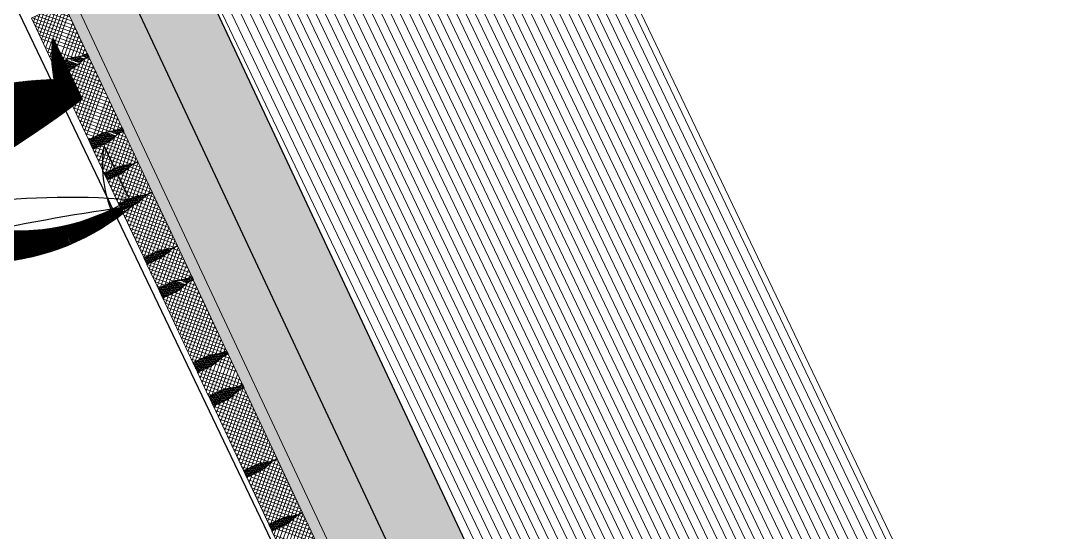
# Model space of a CAD drawing. Header units: metres. Extents: x 679304 to 680626, y 2747329 to 2750056.
# Drawn here: x 679531.399 to 679534.306, y 2747448.567 to 2747450.009 of the extents above; entities that cross this region are included whole.
import ezdxf

# ---------------------------------------------------------------- set-up
doc = ezdxf.new("R2010")
doc.units = ezdxf.units.M
doc.layers.add('-aux', color=50, linetype='Continuous', plot=False)
doc.layers.add('00_Aux', color=5, linetype='Continuous', plot=False)
for name, color, linetype, lineweight in [('02-L-projecció', 6, 'Continuous', 5), ('02-L-seccionat', 4, 'Continuous', 5), ('3-TR Formigó', 252, 'Continuous', 0), ('3-TR terra compactada', 45, 'Continuous', 0), ('3-TR Tot-u', 37, 'Continuous', 0)]:
    doc.layers.add(name, color=color, linetype=linetype, lineweight=lineweight)
doc.layers.add('02-L-SEC-View 1', color=7, linetype='Continuous')
doc.layers.add('3-TR tot_u', color=8, linetype='Continuous', lineweight=5, true_color=0x787878)
doc.layers.add('EIT_3 TR sorra', color=9, linetype='Continuous', true_color=0xd8ceb0)
doc.layers.add('SL_TREE_PROSOPIS_CINERARIA', color=66, linetype='Continuous', true_color=0x5f7f00)
picture_1 = doc.add_image_def('image2.png', size_in_pixel=(716, 586))
pattern_1 = [(45, (-1.259798, 0.009823), (-0.0067351921, 0.0067351921), []), (135, (-1.259798, 0.009823), (-0.0067351921, -0.0067351921), [])]
pattern_2 = [(43.9857993, (11.891755, -101.1359173), (0.00192727513, 0.00660389192), [0.0085328125, -0.0017065625, 0, -0.0017065625])]
pattern_3 = [(45, (-2.950746, 0.023015), (-0.0067351921, 0.0067351921), []), (135, (-2.950746, 0.023015), (-0.0067351921, -0.0067351921), [])]
pattern_4 = [(43.9857993, (11.0618894, -101.1294466), (0.00192727513, 0.00660389192), [0.0085328125, -0.0017065625, 0, -0.0017065625])]
pattern_5 = [(360, (-35.5112037, 7.2378423), (-4e-16, 0.00301625), [])]
pattern_6 = [(0, (-35335.0844, 7618.7814), (0, 3.175), [])]

# ---------------------------------------------------------------- blocks, each defined once
blk = doc.blocks.new('General Section WaterFalls')
at = {"layer": '3-TR Formigó'}
h = blk.add_hatch(dxfattribs=at)
h.set_pattern_fill('ANSI37', color=256, scale=0.003, angle=-18.276, style=0)
h.set_pattern_definition(pattern_3)
edge = h.paths.add_edge_path()
edge.add_line((40.8757, -31.1429), (40.8758, -31.1347))
edge.add_arc((40.8274, -31.1343), 0.0484, -0.4467, 15.5523)
edge.add_line((40.874, -31.1214), (40.8682, -31.1006))
edge.add_arc((40.9233, -31.0853), 0.0571, 179.5532, 195.5523, ccw=False)
edge.add_line((40.8661, -31.0848), (40.8664, -31.0437))
edge.add_line((40.8664, -31.0437), (40.8656, -31.0437))
edge.add_line((40.8656, -31.0437), (40.8657, -31.0428))
edge.add_line((40.8657, -31.0428), (40.7924, -31.0423))
edge.add_line((40.7924, -31.0423), (40.7923, -31.0431))
edge.add_line((40.7923, -31.0431), (40.7916, -31.0431))
edge.add_line((40.7916, -31.0431), (40.7912, -31.0842))
edge.add_arc((40.7341, -31.0838), 0.0571, -16.4458, -0.4467, ccw=False)
edge.add_line((40.7889, -31.1), (40.7828, -31.1207))
edge.add_arc((40.8292, -31.1344), 0.0484, 163.5542, 179.5533)
edge.add_line((40.7808, -31.134), (40.7807, -31.1422))
edge.add_line((40.7807, -31.1422), (40.8757, -31.1429))
h = blk.add_hatch(dxfattribs=at)
h.set_pattern_fill('ANSI37', color=256, scale=0.003, angle=-18.276, style=0)
h.set_pattern_definition(pattern_3)
edge = h.paths.add_edge_path()
edge.add_line((41.0432, -31.1442), (41.0433, -31.136))
edge.add_arc((40.9948, -31.1357), 0.0484, -0.4468, 15.5523)
edge.add_line((41.0415, -31.1227), (41.0357, -31.1019))
edge.add_arc((41.0907, -31.0866), 0.0571, 179.5533, 195.5523, ccw=False)
edge.add_line((41.0336, -31.0861), (41.0339, -31.045))
edge.add_line((41.0339, -31.045), (41.0331, -31.045))
edge.add_line((41.0331, -31.045), (41.0331, -31.0441))
edge.add_line((41.0331, -31.0441), (40.8873, -31.043))
edge.add_line((40.8873, -31.043), (40.8873, -31.0439))
edge.add_line((40.8873, -31.0439), (40.8865, -31.0438))
edge.add_line((40.8865, -31.0438), (40.8862, -31.085))
edge.add_arc((40.829, -31.0845), 0.0571, -16.4458, -0.4467, ccw=False)
edge.add_line((40.8839, -31.1007), (40.8777, -31.1214))
edge.add_arc((40.9242, -31.1351), 0.0484, 163.5542, 179.5532)
edge.add_line((40.8758, -31.1347), (40.8757, -31.1429))
edge.add_line((40.8757, -31.1429), (41.0432, -31.1442))
h = blk.add_hatch(dxfattribs=at)
h.set_pattern_fill('ANSI37', color=256, scale=0.003, angle=-18.276, style=0)
h.set_pattern_definition(pattern_3)
edge = h.paths.add_edge_path()
edge.add_line((41.2644, -31.146), (41.2645, -31.1378))
edge.add_arc((41.2161, -31.1374), 0.0484, -0.4467, 15.5523)
edge.add_line((41.2627, -31.1244), (41.2569, -31.1036))
edge.add_arc((41.312, -31.0883), 0.0571, 179.5533, 195.5523, ccw=False)
edge.add_line((41.2548, -31.0878), (41.2552, -31.0467))
edge.add_line((41.2552, -31.0467), (41.2544, -31.0467))
edge.add_line((41.2544, -31.0467), (41.2544, -31.0459))
edge.add_line((41.2544, -31.0459), (41.0548, -31.0443))
edge.add_line((41.0548, -31.0443), (41.0548, -31.0452))
edge.add_line((41.0548, -31.0452), (41.054, -31.0452))
edge.add_line((41.054, -31.0452), (41.0537, -31.0863))
edge.add_arc((40.9965, -31.0858), 0.0571, -16.4458, -0.4467, ccw=False)
edge.add_line((41.0513, -31.102), (41.0452, -31.1227))
edge.add_arc((41.0917, -31.1364), 0.0484, 163.5542, 179.5533)
edge.add_line((41.0433, -31.136), (41.0432, -31.1442))
edge.add_line((41.0432, -31.1442), (41.2644, -31.146))
h = blk.add_hatch(dxfattribs=at)
h.set_pattern_fill('ANSI37', color=256, scale=0.003, angle=-18.276, style=0)
h.set_pattern_definition(pattern_3)
edge = h.paths.add_edge_path()
edge.add_line((41.3694, -31.1468), (41.3694, -31.1386))
edge.add_arc((41.321, -31.1382), 0.0484, -0.4467, 15.5523)
edge.add_line((41.3677, -31.1252), (41.3619, -31.1044))
edge.add_arc((41.4169, -31.0891), 0.0571, 179.5533, 195.5523, ccw=False)
edge.add_line((41.3598, -31.0887), (41.3601, -31.0475))
edge.add_line((41.3601, -31.0475), (41.3593, -31.0475))
edge.add_line((41.3593, -31.0475), (41.3593, -31.0467))
edge.add_line((41.3593, -31.0467), (41.286, -31.0461))
edge.add_line((41.286, -31.0461), (41.286, -31.047))
edge.add_line((41.286, -31.047), (41.2852, -31.047))
edge.add_line((41.2852, -31.047), (41.2849, -31.0881))
edge.add_arc((41.2278, -31.0876), 0.0571, -16.4458, -0.4467, ccw=False)
edge.add_line((41.2826, -31.1038), (41.2765, -31.1245))
edge.add_arc((41.3229, -31.1382), 0.0484, 163.5542, 179.5533)
edge.add_line((41.2745, -31.1378), (41.2744, -31.146))
edge.add_line((41.2744, -31.146), (41.3694, -31.1468))
h = blk.add_hatch(dxfattribs=at)
h.set_pattern_fill('ANSI37', color=256, scale=0.003, angle=-18.276, style=0)
h.set_pattern_definition(pattern_3)
edge = h.paths.add_edge_path()
edge.add_line((41.6006, -31.1486), (41.6007, -31.1404))
edge.add_arc((41.5523, -31.14), 0.0484, -0.4467, 15.5523)
edge.add_line((41.5989, -31.127), (41.5931, -31.1062))
edge.add_arc((41.6482, -31.0909), 0.0571, 179.5533, 195.5523, ccw=False)
edge.add_line((41.591, -31.0905), (41.5913, -31.0493))
edge.add_line((41.5913, -31.0493), (41.5905, -31.0493))
edge.add_line((41.5905, -31.0493), (41.5906, -31.0485))
edge.add_line((41.5906, -31.0485), (41.391, -31.0469))
edge.add_line((41.391, -31.0469), (41.391, -31.0478))
edge.add_line((41.391, -31.0478), (41.3902, -31.0478))
edge.add_line((41.3902, -31.0478), (41.3899, -31.0889))
edge.add_arc((41.3327, -31.0885), 0.0571, -16.4458, -0.4467, ccw=False)
edge.add_line((41.3875, -31.1046), (41.3814, -31.1253))
edge.add_arc((41.4279, -31.139), 0.0484, 163.5542, 179.5533)
edge.add_line((41.3794, -31.1387), (41.3794, -31.1468))
edge.add_line((41.3794, -31.1468), (41.6006, -31.1486))
h = blk.add_hatch(dxfattribs=at)
h.set_pattern_fill('ANSI37', color=256, scale=0.003, angle=-18.276, style=0)
h.set_pattern_definition(pattern_3)
edge = h.paths.add_edge_path()
edge.add_line((41.7056, -31.1494), (41.7056, -31.1412))
edge.add_arc((41.6572, -31.1408), 0.0484, -0.4467, 15.5523)
edge.add_line((41.7039, -31.1278), (41.6981, -31.1071))
edge.add_arc((41.7531, -31.0917), 0.0571, 179.5532, 195.5523, ccw=False)
edge.add_line((41.696, -31.0913), (41.6963, -31.0502))
edge.add_line((41.6963, -31.0502), (41.6955, -31.0502))
edge.add_line((41.6955, -31.0502), (41.6955, -31.0493))
edge.add_line((41.6955, -31.0493), (41.6222, -31.0487))
edge.add_line((41.6222, -31.0487), (41.6222, -31.0496))
edge.add_line((41.6222, -31.0496), (41.6214, -31.0496))
edge.add_line((41.6214, -31.0496), (41.6211, -31.0907))
edge.add_arc((41.564, -31.0903), 0.0571, -16.4458, -0.4467, ccw=False)
edge.add_line((41.6188, -31.1064), (41.6127, -31.1271))
edge.add_arc((41.6591, -31.1408), 0.0484, 163.5542, 179.5533)
edge.add_line((41.6107, -31.1405), (41.6106, -31.1487))
edge.add_line((41.6106, -31.1487), (41.7056, -31.1494))
h = blk.add_hatch(dxfattribs=at)
h.set_pattern_fill('ANSI37', color=256, scale=0.003, angle=-18.276, style=0)
h.set_pattern_definition(pattern_1)
edge = h.paths.add_edge_path()
edge.add_line((41.8731, -31.1507), (41.8731, -31.1425))
edge.add_arc((41.8247, -31.1421), 0.0484, -0.4468, 15.5523)
edge.add_line((41.8713, -31.1291), (41.8656, -31.1084))
edge.add_arc((41.9206, -31.093), 0.0571, 179.5533, 195.5523, ccw=False)
edge.add_line((41.8635, -31.0926), (41.8638, -31.0515))
edge.add_line((41.8638, -31.0515), (41.863, -31.0515))
edge.add_line((41.863, -31.0515), (41.863, -31.0506))
edge.add_line((41.863, -31.0506), (41.7172, -31.0495))
edge.add_line((41.7172, -31.0495), (41.7172, -31.0503))
edge.add_line((41.7172, -31.0503), (41.7164, -31.0503))
edge.add_line((41.7164, -31.0503), (41.7161, -31.0914))
edge.add_arc((41.6589, -31.091), 0.0571, -16.4458, -0.4467, ccw=False)
edge.add_line((41.7137, -31.1072), (41.7076, -31.1279))
edge.add_arc((41.754, -31.1416), 0.0484, 163.5542, 179.5532)
edge.add_line((41.7056, -31.1412), (41.7056, -31.1494))
edge.add_line((41.7056, -31.1494), (41.8731, -31.1507))
h = blk.add_hatch(dxfattribs=at)
h.set_pattern_fill('ANSI37', color=256, scale=0.003, angle=-18.276, style=0)
h.set_pattern_definition(pattern_1)
edge = h.paths.add_edge_path()
edge.add_line((41.968, -31.1514), (41.9681, -31.1432))
edge.add_arc((41.9197, -31.1429), 0.0484, -0.4467, 15.5523)
edge.add_line((41.9663, -31.1299), (41.9605, -31.1091))
edge.add_arc((42.0156, -31.0938), 0.0571, 179.5533, 195.5523, ccw=False)
edge.add_line((41.9584, -31.0933), (41.9588, -31.0522))
edge.add_line((41.9588, -31.0522), (41.958, -31.0522))
edge.add_line((41.958, -31.0522), (41.958, -31.0514))
edge.add_line((41.958, -31.0514), (41.8847, -31.0508))
edge.add_line((41.8847, -31.0508), (41.8847, -31.0516))
edge.add_line((41.8847, -31.0516), (41.8839, -31.0516))
edge.add_line((41.8839, -31.0516), (41.8835, -31.0928))
edge.add_arc((41.8264, -31.0923), 0.0571, -16.4458, -0.4467, ccw=False)
edge.add_line((41.8812, -31.1085), (41.8751, -31.1292))
edge.add_arc((41.9215, -31.1429), 0.0484, 163.5542, 179.5533)
edge.add_line((41.8731, -31.1425), (41.8731, -31.1507))
edge.add_line((41.8731, -31.1507), (41.968, -31.1514))
h = blk.add_hatch(dxfattribs=at)
h.set_pattern_fill('ANSI37', color=256, scale=0.003, angle=-18.276, style=0)
h.set_pattern_definition(pattern_1)
edge = h.paths.add_edge_path()
edge.add_line((42.063, -31.1522), (42.063, -31.144))
edge.add_arc((42.0146, -31.1436), 0.0484, -0.4467, 15.5523)
edge.add_line((42.0613, -31.1306), (42.0555, -31.1098))
edge.add_arc((42.1105, -31.0945), 0.0571, 179.5533, 195.5523, ccw=False)
edge.add_line((42.0534, -31.0941), (42.0537, -31.0529))
edge.add_line((42.0537, -31.0529), (42.0529, -31.0529))
edge.add_line((42.0529, -31.0529), (42.0529, -31.0521))
edge.add_line((42.0529, -31.0521), (41.9796, -31.0515))
edge.add_line((41.9796, -31.0515), (41.9796, -31.0524))
edge.add_line((41.9796, -31.0524), (41.9788, -31.0524))
edge.add_line((41.9788, -31.0524), (41.9785, -31.0935))
edge.add_arc((41.9214, -31.093), 0.0571, -16.4458, -0.4467, ccw=False)
edge.add_line((41.9762, -31.1092), (41.9701, -31.1299))
edge.add_arc((42.0165, -31.1436), 0.0484, 163.5542, 179.5533)
edge.add_line((41.9681, -31.1432), (41.968, -31.1514))
edge.add_line((41.968, -31.1514), (42.063, -31.1522))
h = blk.add_hatch(dxfattribs=at)
h.set_pattern_fill('ANSI37', color=256, scale=0.003, angle=-18.276, style=0)
h.set_pattern_definition(pattern_1)
edge = h.paths.add_edge_path()
edge.add_line((42.2942, -31.154), (42.2943, -31.1458))
edge.add_arc((42.2459, -31.1454), 0.0484, -0.4467, 15.5523)
edge.add_line((42.2925, -31.1324), (42.2867, -31.1116))
edge.add_arc((42.3418, -31.0963), 0.0571, 179.5533, 195.5523, ccw=False)
edge.add_line((42.2846, -31.0959), (42.2849, -31.0547))
edge.add_line((42.2849, -31.0547), (42.2841, -31.0547))
edge.add_line((42.2841, -31.0547), (42.2842, -31.0539))
edge.add_line((42.2842, -31.0539), (42.0846, -31.0523))
edge.add_line((42.0846, -31.0523), (42.0846, -31.0532))
edge.add_line((42.0846, -31.0532), (42.0838, -31.0532))
edge.add_line((42.0838, -31.0532), (42.0835, -31.0943))
edge.add_arc((42.0263, -31.0939), 0.0571, -16.4458, -0.4467, ccw=False)
edge.add_line((42.0811, -31.11), (42.075, -31.1307))
edge.add_arc((42.1215, -31.1444), 0.0484, 163.5542, 179.5533)
edge.add_line((42.073, -31.1441), (42.073, -31.1523))
edge.add_line((42.073, -31.1523), (42.2942, -31.154))
h = blk.add_hatch(dxfattribs=at)
h.set_pattern_fill('ANSI37', color=256, scale=0.003, angle=-18.276, style=0)
h.set_pattern_definition(pattern_1)
edge = h.paths.add_edge_path()
edge.add_line((42.4717, -31.1554), (42.4718, -31.1472))
edge.add_arc((42.4233, -31.1468), 0.0484, -0.4468, 15.5523)
edge.add_line((42.47, -31.1338), (42.4642, -31.113))
edge.add_arc((42.5193, -31.0977), 0.0571, 179.5533, 195.5523, ccw=False)
edge.add_line((42.4621, -31.0973), (42.4624, -31.0561))
edge.add_line((42.4624, -31.0561), (42.4616, -31.0561))
edge.add_line((42.4616, -31.0561), (42.4616, -31.0553))
edge.add_line((42.4616, -31.0553), (42.3158, -31.0542))
edge.add_line((42.3158, -31.0542), (42.3158, -31.055))
edge.add_line((42.3158, -31.055), (42.315, -31.055))
edge.add_line((42.315, -31.055), (42.3147, -31.0961))
edge.add_arc((42.2575, -31.0957), 0.0571, -16.4458, -0.4467, ccw=False)
edge.add_line((42.3124, -31.1118), (42.3062, -31.1325))
edge.add_arc((42.3527, -31.1462), 0.0484, 163.5542, 179.5532)
edge.add_line((42.3043, -31.1459), (42.3042, -31.1541))
edge.add_line((42.3042, -31.1541), (42.4717, -31.1554))
at = {"layer": '3-TR terra compactada'}
h = blk.add_hatch(dxfattribs=at)
h.set_pattern_fill('LINE', color=256, scale=0.0075)
h.set_pattern_definition([(360, (-1.593222, -1.45), (0, 0.0238125), [])])
edge = h.paths.add_edge_path(flags=16)
edge.add_arc((87.9127, -34.891), 0.03, 0, 360)
h.paths.add_polyline_path([(60.8679, -34.0635), (60.8679, -34.8165), (77.2885, -34.8165), (77.2885, -35.9665), (94.0298, -35.9665), (94.0235, -34.5335), (88.7774, -34.4288), (88.7764, -34.4784), (88.6751, -34.8565), (84.0602, -34.7644), (83.9655, -34.4124), (83.9577, -34.3822), (83.9588, -34.3318), (79.9888, -34.2503), (79.9888, -35.7877), (77.4385, -35.7877), (77.4385, -35.4375), (78.6181, -35.4377), (78.0551, -33.463), (67.1021, -33.3788), (67.0118, -33.1781), (66.851, -33.1769), (63.5673, -33.1513), (63.5673, -34.7034), (61.0171, -34.7034), (61.0171, -34.3534), (62.1077, -34.3534), (61.5858, -32.5095), (50.6816, -32.4257), (50.5911, -32.225), (50.4251, -32.2238), (47.1481, -32.1982), (47.1472, -33.3816), (44.9975, -33.3816), (44.9975, -33.0316), (45.5693, -33.0316), (45.1431, -31.5563), (34.2616, -31.4727), (34.1709, -31.272), (34.0048, -31.2707), (30.7263, -31.2451), (30.7263, -32.3786), (28.5762, -32.3786), (28.5762, -32.0286), (29.1479, -32.0286), (28.7218, -30.5533), (17.8413, -30.4697), (17.6814, -31.5018), (28.2761, -31.5018), (28.2761, -32.6104), (44.4474, -32.6104), (44.4474, -34.0635)])
at = {"layer": '3-TR Tot-u'}
h = blk.add_hatch(dxfattribs=at)
h.set_pattern_fill('EARTH', color=256, scale=0.005, angle=-84.0741)
h.set_pattern_definition([(275.92585, (44.295883, -32.63154), (0.03485825, -0.02830243), [0.03175, -0.03175]), (275.92585, (44.307726, -32.630312), (0.03485825, -0.02830243), [0.03175, -0.03175]), (275.92585, (44.319568, -32.629083), (0.03485825, -0.02830243), [0.03175, -0.03175]), (5.92585, (44.323925, -32.63262), (0.02830243, 0.03485825), [0.03175, -0.03175]), (5.92585, (44.325155, -32.644464), (0.02830243, 0.03485825), [0.03175, -0.03175]), (5.92585, (44.326384, -32.656306), (0.02830243, 0.03485825), [0.03175, -0.03175])])
h.paths.add_polyline_path([(34.2626, -31.4727), (45.1431, -31.5563), (45.2267, -31.8516), (45.9975, -31.8516), (45.9975, -31.5628), (45.3729, -31.558), (45.3181, -31.3576), (34.1709, -31.272)])
at = {"layer": '3-TR tot_u'}
h = blk.add_hatch(dxfattribs=at)
h.set_pattern_fill('AR-CONC', color=256, scale=0.00025, angle=90.2768)
h.set_pattern_definition([(158.55282, (-6e-06, -0.10284), (-0.01071414, 0.044447035), [0.0047625, -0.0523875]), (103.55282, (-6e-06, -0.10284), (-0.04247851, -0.023550522), [0.00381, -0.041910146]), (209.00427, (-0.0009, -0.099137), (-0.05319265, 0.020896514), [0.004047502, -0.04452256]), (154.73702, (-0.012046, -0.10688), (-0.01159855, 0.06759206), [0.00714375, -0.07858125]), (205.18838, (-0.01301, -0.10125), (-0.07752613, 0.036585164), [0.00607126, -0.0667839]), (99.73697, (-0.012046, -0.10688), (-0.07752613, 0.036585164), [0.00571499, -0.06286493]), (129.55282, (-0.011056, -0.09985), (0.012177515, 0.04406843), [0.0047625, -0.0523875]), (74.55282, (-0.011056, -0.09985), (-0.048569986, -3.622e-06), [0.00381, -0.04191]), (180.00427, (-0.01004, -0.09618), (-0.03639247, 0.044064808), [0.004047502, -0.044522484]), (146.052823, (-6e-06, -0.102841), (-0.0202858755, -0.005993883), [0, -0.041402, 0, -0.042545, 0, -0.04206875]), (116.052823, (-6e-06, -0.10284), (-0.029058716, 0.007867939), [0, -0.024257, 0, -0.0404495, 0, -0.01603375]), (76.052823, (0.0045, -0.116266), (-0.0094277577, 0.0325917035), [0, -0.015875, 0, -0.04953, 0, -0.0657225]), (66.052823, (0.00652, -0.122286), (-0.017809166, 0.03308521), [0, -0.0206375, 0, -0.032893, 0, -0.0466725])])
h.paths.add_polyline_path([(45.3181, -31.3576), (45.4956, -31.209), (34.1031, -31.1214), (34.1709, -31.272)])
at = {"layer": 'EIT_3 TR sorra'}
h = blk.add_hatch(dxfattribs=at)
h.set_pattern_fill('ANSI36', color=256, scale=0.001075, angle=-1.0142, style=0, double=1)
h.set_pattern_definition(pattern_4)
edge = h.paths.add_edge_path()
edge.add_line((40.8757, -31.1429), (40.8758, -31.1347))
edge.add_arc((40.8274, -31.1344), 0.0484, -0.4467, 15.5523)
edge.add_line((40.874, -31.1214), (40.8682, -31.1006))
edge.add_arc((40.9233, -31.0853), 0.0571, 179.5532, 195.5523, ccw=False)
edge.add_line((40.8661, -31.0848), (40.8664, -31.0437))
edge.add_line((40.8664, -31.0437), (40.8865, -31.0438))
edge.add_line((40.8865, -31.0438), (40.8862, -31.085))
edge.add_arc((40.829, -31.0845), 0.0571, -16.4458, -0.4467, ccw=False)
edge.add_line((40.8839, -31.1007), (40.8777, -31.1214))
edge.add_arc((40.9242, -31.1351), 0.0484, 163.5542, 179.5532)
edge.add_line((40.8758, -31.1347), (40.8757, -31.1429))
h = blk.add_hatch(dxfattribs=at)
h.set_pattern_fill('ANSI36', color=256, scale=0.001075, angle=-1.0142, style=0, double=1)
h.set_pattern_definition(pattern_4)
edge = h.paths.add_edge_path()
edge.add_line((41.0432, -31.1442), (41.0433, -31.136))
edge.add_arc((40.9948, -31.1357), 0.0484, -0.4467, 15.5523)
edge.add_line((41.0415, -31.1227), (41.0357, -31.1019))
edge.add_arc((41.0907, -31.0866), 0.0571, 179.5533, 195.5523, ccw=False)
edge.add_line((41.0336, -31.0861), (41.0339, -31.045))
edge.add_line((41.0339, -31.045), (41.054, -31.0452))
edge.add_line((41.054, -31.0452), (41.0537, -31.0863))
edge.add_arc((40.9965, -31.0858), 0.0571, -16.4458, -0.4467, ccw=False)
edge.add_line((41.0513, -31.102), (41.0452, -31.1227))
edge.add_arc((41.0917, -31.1364), 0.0484, 163.5542, 179.5532)
edge.add_line((41.0433, -31.136), (41.0432, -31.1442))
h = blk.add_hatch(dxfattribs=at)
h.set_pattern_fill('ANSI36', color=256, scale=0.001075, angle=-1.0142, style=0, double=1)
h.set_pattern_definition([(43.9857993, (11.5555654, -101.133296), (0.00192727513, 0.00660389192), [0.0085328125, -0.0017065625, 0, -0.0017065625])])
edge = h.paths.add_edge_path()
edge.add_line((41.2744, -31.146), (41.2644, -31.146))
edge.add_line((41.2644, -31.146), (41.2645, -31.1378))
edge.add_arc((41.2161, -31.1374), 0.0484, -0.4468, 15.5523)
edge.add_line((41.2627, -31.1244), (41.2569, -31.1036))
edge.add_arc((41.312, -31.0883), 0.0571, 179.5533, 195.5523, ccw=False)
edge.add_line((41.2548, -31.0878), (41.2552, -31.0467))
edge.add_line((41.2552, -31.0467), (41.2852, -31.047))
edge.add_line((41.2852, -31.047), (41.2849, -31.0881))
edge.add_arc((41.2278, -31.0876), 0.0571, -16.4458, -0.4467, ccw=False)
edge.add_line((41.2826, -31.1038), (41.2765, -31.1245))
edge.add_arc((41.3229, -31.1382), 0.0484, 163.5542, 179.5533)
edge.add_line((41.2745, -31.1378), (41.2744, -31.146))
edge.add_line((41.2744, -31.146), (41.2644, -31.146))
h = blk.add_hatch(dxfattribs=at)
h.set_pattern_fill('ANSI36', color=256, scale=0.001075, angle=-1.0142, style=0, double=1)
h.set_pattern_definition([(43.9857993, (11.6605253, -101.1341143), (0.00192727513, 0.00660389192), [0.0085328125, -0.0017065625, 0, -0.0017065625])])
edge = h.paths.add_edge_path()
edge.add_line((41.3794, -31.1469), (41.3694, -31.1468))
edge.add_line((41.3694, -31.1468), (41.3694, -31.1386))
edge.add_arc((41.321, -31.1382), 0.0484, -0.4468, 15.5523)
edge.add_line((41.3677, -31.1252), (41.3619, -31.1044))
edge.add_arc((41.4169, -31.0891), 0.0571, 179.5533, 195.5523, ccw=False)
edge.add_line((41.3598, -31.0887), (41.3601, -31.0475))
edge.add_line((41.3601, -31.0475), (41.3902, -31.0478))
edge.add_line((41.3902, -31.0478), (41.3899, -31.0889))
edge.add_arc((41.3327, -31.0885), 0.0571, -16.4458, -0.4467, ccw=False)
edge.add_line((41.3875, -31.1046), (41.3814, -31.1253))
edge.add_arc((41.4279, -31.139), 0.0484, 163.5542, 179.5533)
edge.add_line((41.3794, -31.1387), (41.3794, -31.1469))
edge.add_line((41.3794, -31.1469), (41.3694, -31.1468))
h = blk.add_hatch(dxfattribs=at)
h.set_pattern_fill('ANSI36', color=256, scale=0.001075, angle=-1.0142, style=0, double=1)
h.set_pattern_definition(pattern_2)
edge = h.paths.add_edge_path()
edge.add_line((41.6106, -31.1487), (41.6006, -31.1486))
edge.add_line((41.6006, -31.1486), (41.6007, -31.1404))
edge.add_arc((41.5523, -31.14), 0.0484, -0.4468, 15.5523)
edge.add_line((41.5989, -31.127), (41.5931, -31.1062))
edge.add_arc((41.6482, -31.0909), 0.0571, 179.5533, 195.5523, ccw=False)
edge.add_line((41.591, -31.0905), (41.5913, -31.0493))
edge.add_line((41.5913, -31.0493), (41.6214, -31.0496))
edge.add_line((41.6214, -31.0496), (41.6211, -31.0907))
edge.add_arc((41.564, -31.0903), 0.0571, -16.4458, -0.4467, ccw=False)
edge.add_line((41.6188, -31.1064), (41.6127, -31.1271))
edge.add_arc((41.6591, -31.1408), 0.0484, 163.5542, 179.5533)
edge.add_line((41.6107, -31.1405), (41.6106, -31.1487))
edge.add_line((41.6106, -31.1487), (41.6006, -31.1486))
h = blk.add_hatch(dxfattribs=at)
h.set_pattern_fill('ANSI36', color=256, scale=0.001075, angle=-1.0142, style=0, double=1)
h.set_pattern_definition(pattern_2)
edge = h.paths.add_edge_path()
edge.add_line((41.7056, -31.1494), (41.7056, -31.1412))
edge.add_arc((41.6572, -31.1408), 0.0484, -0.4467, 15.5523)
edge.add_line((41.7039, -31.1278), (41.6981, -31.1071))
edge.add_arc((41.7531, -31.0917), 0.0571, 179.5532, 195.5523, ccw=False)
edge.add_line((41.696, -31.0913), (41.6963, -31.0502))
edge.add_line((41.6963, -31.0502), (41.7164, -31.0503))
edge.add_line((41.7164, -31.0503), (41.7161, -31.0914))
edge.add_arc((41.6589, -31.091), 0.0571, -16.4458, -0.4467, ccw=False)
edge.add_line((41.7137, -31.1072), (41.7076, -31.1279))
edge.add_arc((41.754, -31.1416), 0.0484, 163.5542, 179.5532)
edge.add_line((41.7056, -31.1412), (41.7056, -31.1494))
h = blk.add_hatch(dxfattribs=at)
h.set_pattern_fill('ANSI36', color=256, scale=0.001075, angle=-1.0142, style=0, double=1)
h.set_pattern_definition([(43.9857993, (11.891755, -101.135921), (0.00192727513, 0.00660389192), [0.0085328125, -0.0017065625, 0, -0.0017065625])])
edge = h.paths.add_edge_path()
edge.add_line((41.8731, -31.1507), (41.8731, -31.1425))
edge.add_arc((41.8247, -31.1421), 0.0484, -0.4467, 15.5523)
edge.add_line((41.8713, -31.1291), (41.8656, -31.1084))
edge.add_arc((41.9206, -31.093), 0.0571, 179.5533, 195.5523, ccw=False)
edge.add_line((41.8635, -31.0926), (41.8638, -31.0515))
edge.add_line((41.8638, -31.0515), (41.8839, -31.0516))
edge.add_line((41.8839, -31.0516), (41.8835, -31.0928))
edge.add_arc((41.8264, -31.0923), 0.0571, -16.4458, -0.4467, ccw=False)
edge.add_line((41.8812, -31.1085), (41.8751, -31.1292))
edge.add_arc((41.9215, -31.1429), 0.0484, 163.5542, 179.5532)
edge.add_line((41.8731, -31.1425), (41.8731, -31.1507))
h = blk.add_hatch(dxfattribs=at)
h.set_pattern_fill('ANSI36', color=256, scale=0.001075, angle=-1.0142, style=0, double=1)
h.set_pattern_definition([(43.9857993, (12.1542012, -101.1379707), (0.00192727513, 0.00660389192), [0.0085328125, -0.0017065625, 0, -0.0017065625])])
edge = h.paths.add_edge_path()
edge.add_line((41.968, -31.1514), (41.9681, -31.1433))
edge.add_arc((41.9197, -31.1429), 0.0484, -0.4467, 15.5523)
edge.add_line((41.9663, -31.1299), (41.9605, -31.1091))
edge.add_arc((42.0156, -31.0938), 0.0571, 179.5532, 195.5523, ccw=False)
edge.add_line((41.9584, -31.0933), (41.9588, -31.0522))
edge.add_line((41.9588, -31.0522), (41.9788, -31.0524))
edge.add_line((41.9788, -31.0524), (41.9785, -31.0935))
edge.add_arc((41.9214, -31.0931), 0.0571, -16.4458, -0.4467, ccw=False)
edge.add_line((41.9762, -31.1092), (41.9701, -31.1299))
edge.add_arc((42.0165, -31.1436), 0.0484, 163.5542, 179.5532)
edge.add_line((41.9681, -31.1433), (41.968, -31.1514))
h = blk.add_hatch(dxfattribs=at)
h.set_pattern_fill('ANSI36', color=256, scale=0.001075, angle=-1.0142, style=0, double=1)
h.set_pattern_definition([(43.9857993, (12.3541213, -101.1395225), (0.00192727513, 0.00660389192), [0.0085328125, -0.0017065625, 0, -0.0017065625])])
edge = h.paths.add_edge_path()
edge.add_line((42.073, -31.1523), (42.063, -31.1522))
edge.add_line((42.063, -31.1522), (42.063, -31.144))
edge.add_arc((42.0146, -31.1436), 0.0484, -0.4468, 15.5523)
edge.add_line((42.0613, -31.1306), (42.0555, -31.1098))
edge.add_arc((42.1105, -31.0945), 0.0571, 179.5533, 195.5523, ccw=False)
edge.add_line((42.0534, -31.0941), (42.0537, -31.0529))
edge.add_line((42.0537, -31.0529), (42.0838, -31.0532))
edge.add_line((42.0838, -31.0532), (42.0835, -31.0943))
edge.add_arc((42.0263, -31.0939), 0.0571, -16.4458, -0.4467, ccw=False)
edge.add_line((42.0811, -31.11), (42.075, -31.1307))
edge.add_arc((42.1215, -31.1444), 0.0484, 163.5542, 179.5533)
edge.add_line((42.073, -31.1441), (42.073, -31.1523))
edge.add_line((42.073, -31.1523), (42.063, -31.1522))
h = blk.add_hatch(dxfattribs=at)
h.set_pattern_fill('ANSI36', color=256, scale=0.001075, angle=-1.0142, style=0, double=1)
h.set_pattern_definition([(43.9857993, (12.585351, -101.1413255), (0.00192727513, 0.00660389192), [0.0085328125, -0.0017065625, 0, -0.0017065625])])
edge = h.paths.add_edge_path()
edge.add_line((42.3042, -31.1541), (42.2942, -31.154))
edge.add_line((42.2942, -31.154), (42.2943, -31.1458))
edge.add_arc((42.2459, -31.1454), 0.0484, -0.4468, 15.5523)
edge.add_line((42.2925, -31.1324), (42.2867, -31.1116))
edge.add_arc((42.3418, -31.0963), 0.0571, 179.5533, 195.5523, ccw=False)
edge.add_line((42.2846, -31.0959), (42.2849, -31.0547))
edge.add_line((42.2849, -31.0547), (42.315, -31.055))
edge.add_line((42.315, -31.055), (42.3147, -31.0961))
edge.add_arc((42.2575, -31.0957), 0.0571, -16.4458, -0.4467, ccw=False)
edge.add_line((42.3124, -31.1118), (42.3062, -31.1325))
edge.add_arc((42.3527, -31.1462), 0.0484, 163.5542, 179.5533)
edge.add_line((42.3043, -31.1459), (42.3042, -31.1541))
edge.add_line((42.3042, -31.1541), (42.2942, -31.154))
h = blk.add_hatch(dxfattribs=at)
h.set_pattern_fill('ANSI36', color=256, scale=0.001075, angle=-1.0142, style=0, double=1)
h.set_pattern_definition([(62.2618419, (68.0775223, 216.8941087), (-0.000240893414, 0.00687515442), [0.0085328125, -0.0017065625, 0, -0.0017065625])])
h.paths.add_polyline_path([(34.1025, -31.1214), (45.4956, -31.209), (45.4958, -31.179), (34.1025, -31.0902)])
at = {"layer": '-aux'}
for points in [[(40.8757, -31.1429), (40.8757, -31.1429), (40.8758, -31.1347, 0.069923), (40.874, -31.1214), (40.8682, -31.1006, -0.069923), (40.8661, -31.0848), (40.8664, -31.0437), (40.8865, -31.0438), (40.8862, -31.085, -0.069923), (40.8839, -31.1007), (40.8777, -31.1214, 0.069923), (40.8758, -31.1347), (40.8757, -31.1429), (40.8757, -31.1429)], [(41.0432, -31.1442), (41.0432, -31.1442), (41.0433, -31.136, 0.069923), (41.0415, -31.1227), (41.0357, -31.1019, -0.069923), (41.0336, -31.0861), (41.0339, -31.045), (41.054, -31.0452), (41.0537, -31.0863, -0.069923), (41.0513, -31.102), (41.0452, -31.1227, 0.069923), (41.0433, -31.136), (41.0432, -31.1442), (41.0432, -31.1442)], [(41.2744, -31.146), (41.2644, -31.146), (41.2645, -31.1378, 0.069923), (41.2627, -31.1244), (41.2569, -31.1036, -0.069923), (41.2548, -31.0878), (41.2552, -31.0467), (41.2852, -31.047), (41.2849, -31.0881, -0.069923), (41.2826, -31.1038), (41.2765, -31.1245, 0.069923), (41.2745, -31.1378), (41.2744, -31.146), (41.2644, -31.146)], [(41.3794, -31.1469), (41.3694, -31.1468), (41.3694, -31.1386, 0.069923), (41.3677, -31.1252), (41.3619, -31.1044, -0.069923), (41.3598, -31.0887), (41.3601, -31.0475), (41.3902, -31.0478), (41.3899, -31.0889, -0.069923), (41.3875, -31.1046), (41.3814, -31.1253, 0.069923), (41.3794, -31.1387), (41.3794, -31.1469), (41.3694, -31.1468)], [(41.6106, -31.1487), (41.6006, -31.1486), (41.6007, -31.1404, 0.069923), (41.5989, -31.127), (41.5931, -31.1062, -0.069923), (41.591, -31.0905), (41.5913, -31.0493), (41.6214, -31.0496), (41.6211, -31.0907, -0.069923), (41.6188, -31.1064), (41.6127, -31.1271, 0.069923), (41.6107, -31.1405), (41.6106, -31.1487), (41.6006, -31.1486)], [(41.7056, -31.1494), (41.7056, -31.1494), (41.7056, -31.1412, 0.069923), (41.7039, -31.1278), (41.6981, -31.1071, -0.069923), (41.696, -31.0913), (41.6963, -31.0502), (41.7164, -31.0503), (41.7161, -31.0914, -0.069923), (41.7137, -31.1072), (41.7076, -31.1279, 0.069923), (41.7056, -31.1412), (41.7056, -31.1494), (41.7056, -31.1494)], [(41.8731, -31.1507), (41.8731, -31.1507), (41.8731, -31.1425, 0.069923), (41.8713, -31.1291), (41.8656, -31.1084, -0.069923), (41.8635, -31.0926), (41.8638, -31.0515), (41.8839, -31.0516), (41.8835, -31.0928, -0.069923), (41.8812, -31.1085), (41.8751, -31.1292, 0.069923), (41.8731, -31.1425), (41.8731, -31.1507), (41.8731, -31.1507)], [(41.968, -31.1514), (41.968, -31.1514), (41.9681, -31.1433, 0.069923), (41.9663, -31.1299), (41.9605, -31.1091, -0.069923), (41.9584, -31.0933), (41.9588, -31.0522), (41.9788, -31.0524), (41.9785, -31.0935, -0.069923), (41.9762, -31.1092), (41.9701, -31.1299, 0.069923), (41.9681, -31.1433), (41.968, -31.1514), (41.968, -31.1514)], [(42.073, -31.1523), (42.063, -31.1522), (42.063, -31.144, 0.069923), (42.0613, -31.1306), (42.0555, -31.1098, -0.069923), (42.0534, -31.0941), (42.0537, -31.0529), (42.0838, -31.0532), (42.0835, -31.0943, -0.069923), (42.0811, -31.11), (42.075, -31.1307, 0.069923), (42.073, -31.1441), (42.073, -31.1523), (42.063, -31.1522)], [(42.3042, -31.1541), (42.2942, -31.154), (42.2943, -31.1458, 0.069923), (42.2925, -31.1324), (42.2867, -31.1116, -0.069923), (42.2846, -31.0959), (42.2849, -31.0547), (42.315, -31.055), (42.3147, -31.0961, -0.069923), (42.3124, -31.1118), (42.3062, -31.1325, 0.069923), (42.3043, -31.1459), (42.3042, -31.1541), (42.2942, -31.154)]]:
    blk.add_lwpolyline(points, format="xyb", dxfattribs=at)
at = {"layer": '00_Aux'}
blk.add_lwpolyline([(34.2626, -31.4727), (45.1431, -31.5563), (45.2267, -31.8516), (45.9975, -31.8516), (45.9975, -31.5628), (45.3729, -31.558), (45.3181, -31.3576), (34.1709, -31.272)], close=True, dxfattribs=at)
at = {"layer": '02-L-projecció'}
for points in [[(77.2885, -34.8165), (60.8679, -34.8165), (60.8679, -34.0635), (44.4474, -34.0635), (44.4474, -32.6104), (28.2761, -32.6104)], [(30.7263, -31.2451), (34.0048, -31.2707), (34.1709, -31.272), (34.2616, -31.4727), (45.1431, -31.5563), (45.5693, -33.0316), (44.9975, -33.0316), (44.9975, -33.3816), (47.1472, -33.3816), (47.1481, -32.1982), (50.4251, -32.2238), (50.5911, -32.225), (50.6816, -32.4257), (61.5858, -32.5095), (62.1077, -34.3534), (61.0171, -34.3534), (61.0171, -34.7034), (63.5673, -34.7034), (63.5673, -33.1513), (66.851, -33.1769)], [(34.1025, -31.1214), (45.4956, -31.209)], [(30.7263, -31.2455), (45.4944, -31.359)], [(34.2626, -31.4727), (45.1431, -31.5563)]]:
    blk.add_lwpolyline(points, dxfattribs=at)
at = {"layer": '02-L-seccionat'}
for points in [[(40.8757, -31.1429), (40.8758, -31.1347, 0.069923), (40.874, -31.1214), (40.8682, -31.1006, -0.069923), (40.8661, -31.0848), (40.8664, -31.0437), (40.8656, -31.0437), (40.8657, -31.0428), (40.7924, -31.0423), (40.7923, -31.0431), (40.7916, -31.0431), (40.7912, -31.0842, -0.069923), (40.7889, -31.1), (40.7828, -31.1207, 0.069923), (40.7808, -31.134), (40.7807, -31.1422)], [(41.0432, -31.1442), (41.0433, -31.136, 0.069923), (41.0415, -31.1227), (41.0357, -31.1019, -0.069923), (41.0336, -31.0861), (41.0339, -31.045), (41.0331, -31.045), (41.0331, -31.0441), (40.8873, -31.043), (40.8873, -31.0439), (40.8865, -31.0438), (40.8862, -31.085, -0.069923), (40.8839, -31.1007), (40.8777, -31.1214, 0.069923), (40.8758, -31.1347), (40.8757, -31.1429)], [(41.2644, -31.146), (41.2645, -31.1378, 0.069923), (41.2627, -31.1244), (41.2569, -31.1036, -0.069923), (41.2548, -31.0878), (41.2552, -31.0467), (41.2544, -31.0467), (41.2544, -31.0459), (41.0548, -31.0443), (41.0548, -31.0452), (41.054, -31.0452), (41.0537, -31.0863, -0.069923), (41.0513, -31.102), (41.0452, -31.1227, 0.069923), (41.0433, -31.136), (41.0432, -31.1442)], [(41.3694, -31.1468), (41.3694, -31.1386, 0.069923), (41.3677, -31.1252), (41.3619, -31.1044, -0.069923), (41.3598, -31.0887), (41.3601, -31.0475), (41.3593, -31.0475), (41.3593, -31.0467), (41.286, -31.0461), (41.286, -31.047), (41.2852, -31.047), (41.2849, -31.0881, -0.069923), (41.2826, -31.1038), (41.2765, -31.1245, 0.069923), (41.2745, -31.1378), (41.2744, -31.146)], [(41.6006, -31.1486), (41.6007, -31.1404, 0.069923), (41.5989, -31.127), (41.5931, -31.1062, -0.069923), (41.591, -31.0905), (41.5913, -31.0493), (41.5905, -31.0493), (41.5906, -31.0485), (41.391, -31.0469), (41.391, -31.0478), (41.3902, -31.0478), (41.3899, -31.0889, -0.069923), (41.3875, -31.1046), (41.3814, -31.1253, 0.069923), (41.3794, -31.1387), (41.3794, -31.1468)], [(41.7056, -31.1494), (41.7056, -31.1412, 0.069923), (41.7039, -31.1278), (41.6981, -31.1071, -0.069923), (41.696, -31.0913), (41.6963, -31.0502), (41.6955, -31.0502), (41.6955, -31.0493), (41.6222, -31.0487), (41.6222, -31.0496), (41.6214, -31.0496), (41.6211, -31.0907, -0.069923), (41.6188, -31.1064), (41.6127, -31.1271, 0.069923), (41.6107, -31.1405), (41.6106, -31.1487)], [(41.8731, -31.1507), (41.8731, -31.1425, 0.069923), (41.8713, -31.1291), (41.8656, -31.1084, -0.069923), (41.8635, -31.0926), (41.8638, -31.0515), (41.863, -31.0515), (41.863, -31.0506), (41.7172, -31.0495), (41.7172, -31.0503), (41.7164, -31.0503), (41.7161, -31.0914, -0.069923), (41.7137, -31.1072), (41.7076, -31.1279, 0.069923), (41.7056, -31.1412), (41.7056, -31.1494)], [(41.968, -31.1514), (41.9681, -31.1432, 0.069923), (41.9663, -31.1299), (41.9605, -31.1091, -0.069923), (41.9584, -31.0933), (41.9588, -31.0522), (41.958, -31.0522), (41.958, -31.0514), (41.8847, -31.0508), (41.8847, -31.0516), (41.8839, -31.0516), (41.8835, -31.0928, -0.069923), (41.8812, -31.1085), (41.8751, -31.1292, 0.069923), (41.8731, -31.1425), (41.8731, -31.1507)], [(42.063, -31.1522), (42.063, -31.144, 0.069923), (42.0613, -31.1306), (42.0555, -31.1098, -0.069923), (42.0534, -31.0941), (42.0537, -31.0529), (42.0529, -31.0529), (42.0529, -31.0521), (41.9796, -31.0515), (41.9796, -31.0524), (41.9788, -31.0524), (41.9785, -31.0935, -0.069923), (41.9762, -31.1092), (41.9701, -31.1299, 0.069923), (41.9681, -31.1432), (41.968, -31.1514)], [(42.2942, -31.154), (42.2943, -31.1458, 0.069923), (42.2925, -31.1324), (42.2867, -31.1116, -0.069923), (42.2846, -31.0959), (42.2849, -31.0547), (42.2841, -31.0547), (42.2842, -31.0539), (42.0846, -31.0523), (42.0846, -31.0532), (42.0838, -31.0532), (42.0835, -31.0943, -0.069923), (42.0811, -31.11), (42.075, -31.1307, 0.069923), (42.073, -31.1441), (42.073, -31.1523)], [(42.4717, -31.1554), (42.4718, -31.1472, 0.069923), (42.47, -31.1338), (42.4642, -31.113, -0.069923), (42.4621, -31.0973), (42.4624, -31.0561), (42.4616, -31.0561), (42.4616, -31.0553), (42.3158, -31.0542), (42.3158, -31.055), (42.315, -31.055), (42.3147, -31.0961, -0.069923), (42.3124, -31.1118), (42.3062, -31.1325, 0.069923), (42.3043, -31.1459), (42.3042, -31.1541)]]:
    blk.add_lwpolyline(points, format="xyb", close=True, dxfattribs=at)
blk = doc.blocks.new('prospopis cineraria')
image = blk.add_image(picture_1, insert=(-4.0001, 0), size_in_units=(7.4106, 6.0651))
image.dxf.flags = 15
blk = doc.blocks.new('p3')
h = blk.add_hatch()
h.set_pattern_fill('LINE', color=251, scale=0.0007695)
h.set_pattern_definition([(360, (-2752.7266428, -1170.5940147), (-3e-16, 0.0024431625), [])])
edge = h.paths.add_edge_path()
edge.add_ellipse((0.1515, 1.5084), major_axis=(-0.0059, 0.1153), ratio=0.525031, start_angle=16.3114, end_angle=159.0495)
edge.add_line((0.1213, 1.4134), (0.1219, 1.3854))
edge.add_arc((7.0053, 3.0887), 7.091, -166.10111, -164.61236)
edge.add_arc((37.1965, 1.3127), 37.0282, -179.83667, -178.89567)
edge.add_arc((-1.3614, 0.6098), 1.5366, -8.1966, -0.4033, ccw=False)
edge.add_arc((-0.9241, 0.4883), 1.0881, -23.9312, -5.1417, ccw=False)
edge.add_arc((-0.0331, -0.3287), 0.3896, 57.5278, 74.594, ccw=False)
edge.add_line((0.1761, 0), (-0.0138, 0))
edge.add_arc((2.9664, 0.6063), 3.0413, -194.8006, -168.5014, ccw=False)
edge.add_arc((0.1865, 1.4674), 0.1812, -215.0152, -152.3128, ccw=False)
edge.add_arc((0.089, 1.5645), 0.0514, 57.1372, 172.3668, ccw=False)
h = blk.add_hatch()
h.set_pattern_fill('LINE', color=253, scale=0.00095)
h.set_pattern_definition(pattern_5)
edge = h.paths.add_edge_path()
edge.add_ellipse((0.1087, 1.5125), major_axis=(-0.0113, 0.0991), ratio=0.550603, start_angle=-55.4356, end_angle=180.346, ccw=False)
edge.add_line((0.1557, 1.5535), (0.1197, 1.5328))
edge.add_line((0.1197, 1.5328), (0.1622, 1.5264))
edge.add_ellipse((0.1087, 1.5125), major_axis=(-0.0113, 0.0991), ratio=0.550603, start_angle=180.3484, end_angle=278.0899, ccw=False)
edge.add_ellipse((0.1087, 1.5125), major_axis=(-0.0113, 0.0991), ratio=0.550603, start_angle=180.346, end_angle=180.3484, ccw=False)
h = blk.add_hatch()
h.set_pattern_fill('LINE', color=251, scale=0.00095)
h.set_pattern_definition(pattern_5)
edge = h.paths.add_edge_path()
edge.add_ellipse((0.1087, 1.5125), major_axis=(-0.0113, 0.0991), ratio=0.550603, start_angle=180.3484, end_angle=278.0899, ccw=False)
edge.add_arc((6.4014, 1.6844), 6.2866, -177.52967, -173.02397)
edge.add_arc((-2.4664, 0.9086), 2.6278, -11.0766, 0.2665, ccw=False)
edge.add_arc((-5.4546, 1.7361), 5.7242, -13.8731, -13.4596, ccw=False)
edge.add_arc((-5.4546, 1.7361), 5.7242, -17.1472, -13.8731, ccw=False)
edge.add_arc((-5.4546, 1.7361), 5.7242, -17.363, -17.1472, ccw=False)
edge.add_line((0.0088, 0.0279), (-0.0069, 0.0279))
edge.add_arc((1.4511, 0.4586), 1.5202, -178.043, -163.5404, ccw=False)
edge.add_arc((1.4814, 0.5757), 1.5589, -183.8632, -173.7772, ccw=False)
edge.add_arc((-8.2751, 1.2111), 8.2183, -3.70037, -2.4592)
edge.add_arc((4.584, 0.3167), 4.6799, 167.9326, 173.3525, ccw=False)
edge.add_arc((0.195, 1.2291), 0.1987, 111.9842, 160.6, ccw=False)
blk.add_line((0.1761, 0), (0, 0))
blk.add_lwpolyline([(0.1169, 1.6077, 0.326025), (0.1206, 1.4134, 0.019662), (0.1613, 0.9208, -0.122943), (0.0704, 0.0469, -0.074603), (0.1761, 0), (-0.0138, 0, -0.115258), (0.026, 1.3832, -0.280628), (0.0381, 1.5713, -0.497048), (0.1169, 1.6077, 0.687294)], format="xyb")
blk.add_lwpolyline([(0.1883, 1.5722), (0.1197, 1.5328), (0.2226, 1.5174)])
for centre, radius, start, end in [((0.195, 1.2291), 0.1987, 111.9812, 160.6), ((6.4014, 1.6844), 6.2866, 182.47032, 186.97603), ((0.8656, 1.0198), 0.9012, 162.2089, 190.5473), ((-2.4664, 0.9086), 2.6278, 348.9234, 0.2665), ((-1.3732, 0.6107), 1.5484, 351.8331, 7.3008), ((-5.4546, 1.7361), 5.7242, 342.3444, 346.5404), ((-0.0081, -0.2723), 0.3287, 55.9325, 86.0993)]:
    blk.add_arc(centre, radius, start, end)
at = {"extrusion": (0, 0, -1)}
blk.add_ellipse((0.1087, 1.5125), major_axis=(-0.0113, 0.0991), ratio=0.550603, dxfattribs=at)
blk = doc.blocks.new('A$C5aac3c2e')
blk.add_line((-185.3, 0), (0, 0))
for centre, radius, start, end in [((-6738.3, 1773), 6617.5, 353.02397, 357.52968), ((-205.3, 1293.8), 209.2, 19.4, 68.0188), ((-911.2, 1073.4), 948.6, 349.4527, 17.7911), ((2596.2, 956.4), 2766.1, 179.7335, 191.0766), ((-202.1, 808.7), 241.4, 337.1822, 22.1698), ((1029.5, 535.9), 1241.1, 165.3414, 185.1235), ((-930.1, 715.1), 950.4, 342.2255, 0), ((1716.1, 1019.2), 2012.5, 197.1701, 210.4266), ((5741.6, 1827.5), 6025.4, 193.45963, 197.65557), ((-645.7, 175.2), 669.1, 344.82, 21.9238), ((-614.9, 63.5), 599, 353.9188, 33.9347), ((8.5, -286.6), 346, 93.9007, 124.0675)]:
    blk.add_arc(centre, radius, start, end)
blk.add_ellipse((-114.4, 1592.1), major_axis=(11.9, 104.4), ratio=0.550603)
blk = doc.blocks.new('A$Ca85af6e3')
h = blk.add_hatch()
h.set_pattern_fill('LINE', color=251)
h.set_pattern_definition(pattern_6)
edge = h.paths.add_edge_path()
edge.add_ellipse((70.9, 1592.1), major_axis=(11.9, 104.4), ratio=0.550603, start_angle=179.654, end_angle=415.4356)
edge.add_line((21.4, 1635.2), (59.3, 1613.5))
edge.add_line((59.3, 1613.5), (14.6, 1606.8))
edge.add_ellipse((70.9, 1592.1), major_axis=(11.9, 104.4), ratio=0.550603, start_angle=81.9101, end_angle=179.6516)
edge.add_ellipse((70.9, 1592.1), major_axis=(11.9, 104.4), ratio=0.550603, start_angle=179.6516, end_angle=179.654)
h = blk.add_hatch()
h.set_pattern_fill('LINE', color=251)
h.set_pattern_definition(pattern_6)
edge = h.paths.add_edge_path()
edge.add_ellipse((70.9, 1592.1), major_axis=(11.9, 104.4), ratio=0.550603, start_angle=81.9101, end_angle=179.6516)
edge.add_arc((-6553, 1773), 6617.5, 353.02397, 357.52967, ccw=False)
edge.add_arc((2781.6, 956.4), 2766.1, 179.7335, 191.0766)
edge.add_arc((5927, 1827.5), 6025.4, 193.45963, 193.87307)
edge.add_arc((-429.5, 63.5), 599, -1.19, 32.2103, ccw=False)
edge.add_arc((5927, 1827.5), 6025.4, 197.14718, 197.36296)
edge.add_line((176.1, 29.3), (192.6, 29.3))
edge.add_arc((-460.4, 175.2), 669.1, 347.4091, 381.9238)
edge.add_arc((-744.7, 715.1), 950.4, 342.2255, 360)
edge.add_arc((-16.8, 808.7), 241.4, 337.1822, 382.1698)
edge.add_arc((-725.9, 1073.4), 948.6, 349.4527, 377.7911)
edge.add_arc((-20, 1293.8), 209.2, 19.4, 68.0158)
blk.add_lwpolyline([(-12.9, 1654.9), (59.3, 1613.5), (-49, 1597.2)])
blk.add_blockref('A$C5aac3c2e', (185.3, 0))

msp = doc.modelspace()

# ---------------------------------------------------------------- block references
at = {"rotation": 115.5575828871377}
msp.add_blockref('General Section WaterFalls', (679521.7318, 2747398.3107), dxfattribs=at)
at = {"layer": '02-L-SEC-View 1', "rotation": 115.5575828891013}
msp.add_blockref('p3', (679531.5661, 2747449.8), dxfattribs=at)
at = {"layer": '02-L-SEC-View 1', "ltscale": 2, "xscale": -0.001, "yscale": 0.001, "zscale": 0.001, "rotation": 115.5575828891012}
msp.add_blockref('A$Ca85af6e3', (679531.634, 2747449.6544, 0), dxfattribs=at)
at = {"layer": 'SL_TREE_PROSOPIS_CINERARIA', "rotation": 115.5482287746755}
msp.add_blockref('prospopis cineraria', (679532.5119, 2747447.6931), dxfattribs=at)

doc.saveas('drawing.dxf')
